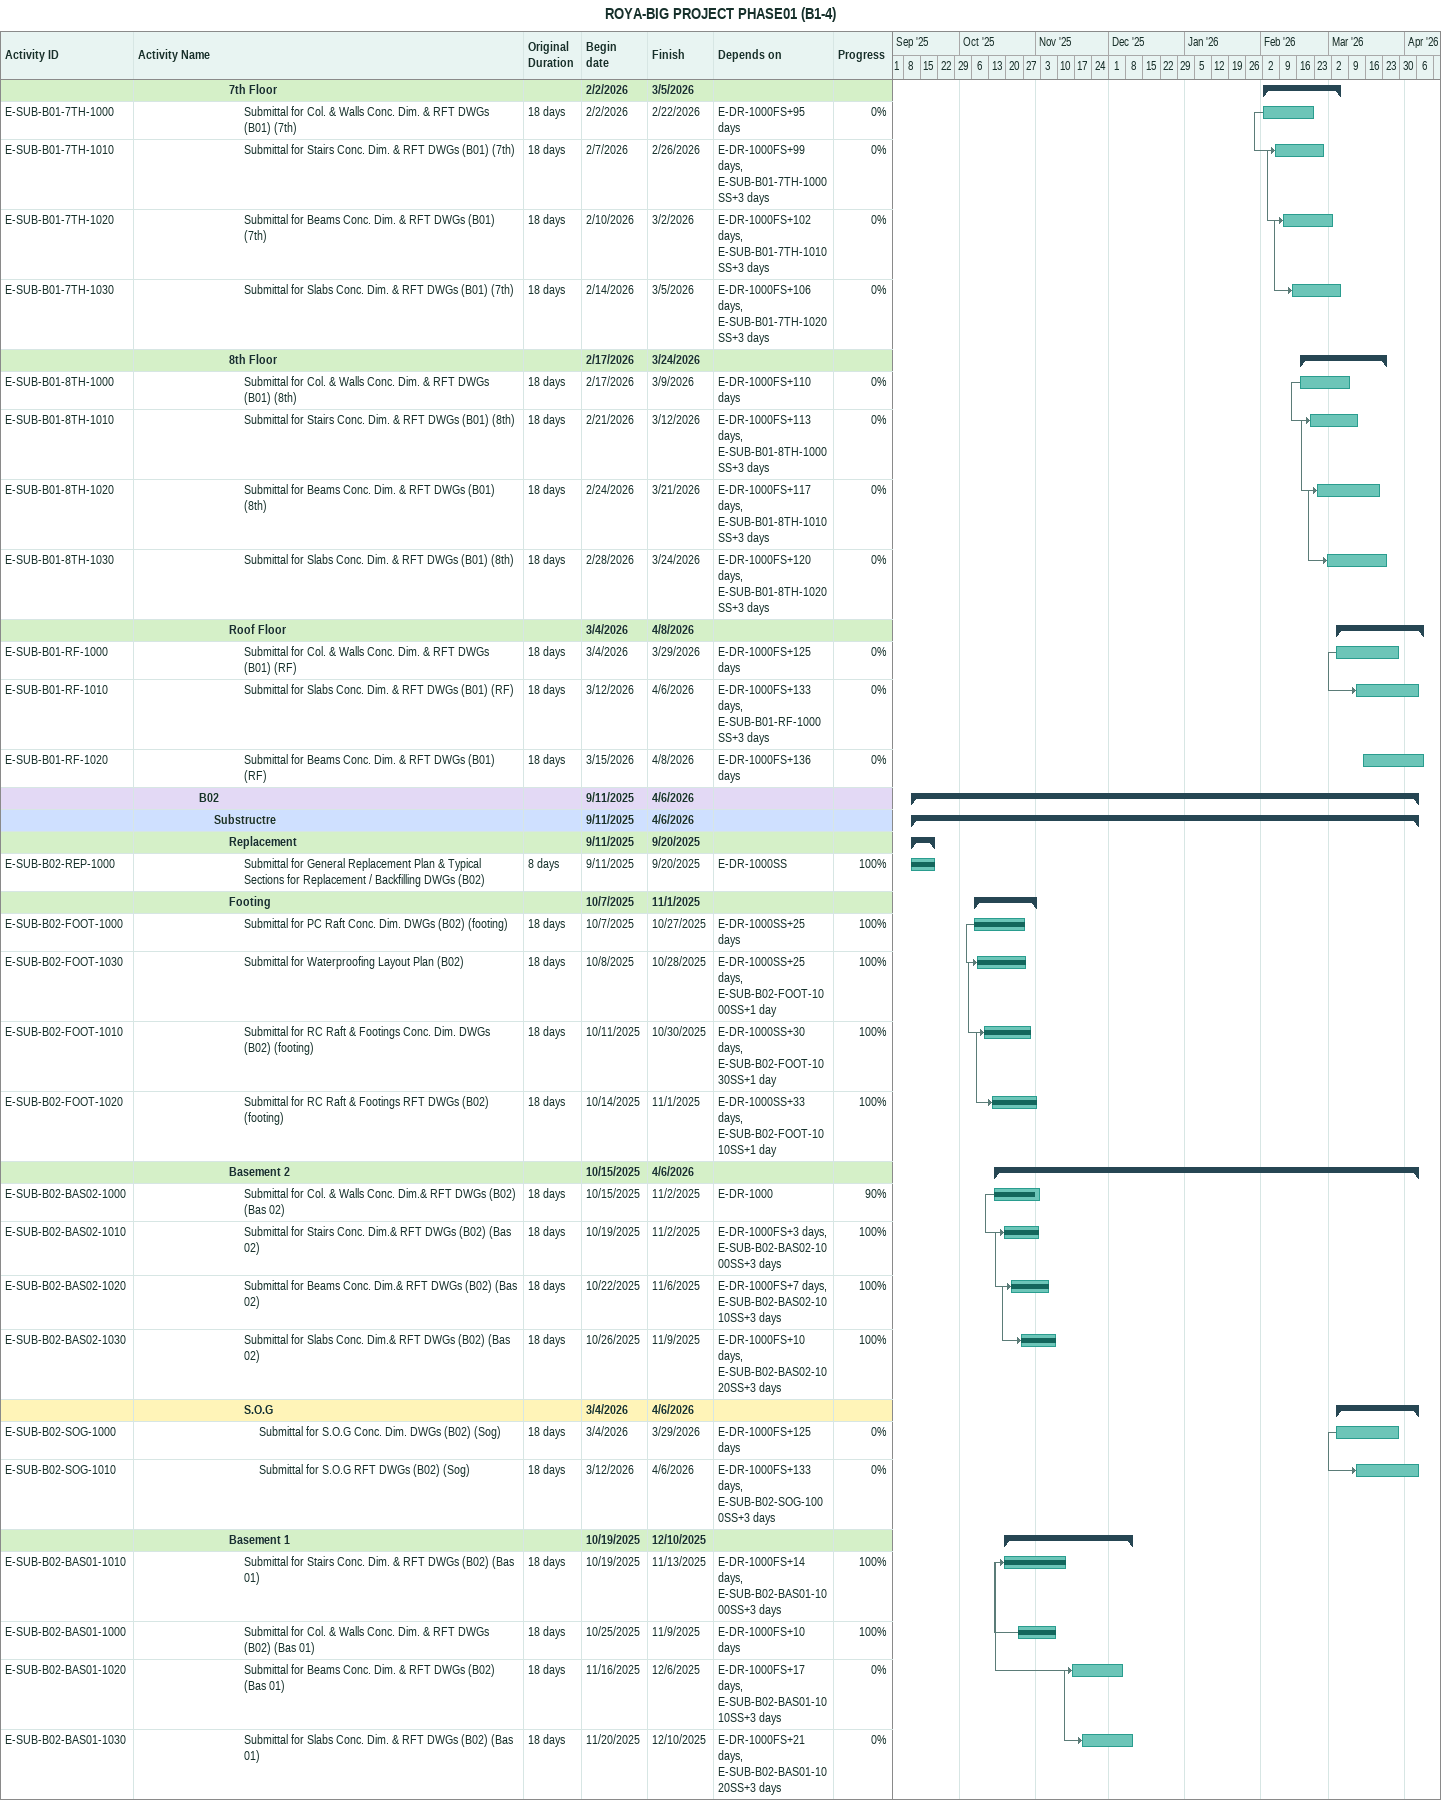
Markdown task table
ROYA-BIG PROJECT PHASE01 (B1-4)

| ID | Level | Task | Original duration | Start | Finish | Predecessors | % complete |
|---|---|---|---|---|---|---|---|
|  | 7 | **7th Floor** |  | 2026-02-02 | 2026-03-05 |  |  |
| E-SUB-B01-7TH-1000 | 8 | Submittal for Col. & Walls Conc. Dim. & RFT DWGs (B01) (7th) | 18d | 2026-02-02 | 2026-02-22 | E-DR-1000FS+95d | 0 |
| E-SUB-B01-7TH-1010 | 8 | Submittal for Stairs Conc. Dim. & RFT DWGs (B01) (7th) | 18d | 2026-02-07 | 2026-02-26 | E-DR-1000FS+99d, E-SUB-B01-7TH-1000SS+3d | 0 |
| E-SUB-B01-7TH-1020 | 8 | Submittal for Beams Conc. Dim. & RFT DWGs (B01) (7th) | 18d | 2026-02-10 | 2026-03-02 | E-DR-1000FS+102d, E-SUB-B01-7TH-1010SS+3d | 0 |
| E-SUB-B01-7TH-1030 | 8 | Submittal for Slabs Conc. Dim. & RFT DWGs (B01) (7th) | 18d | 2026-02-14 | 2026-03-05 | E-DR-1000FS+106d, E-SUB-B01-7TH-1020SS+3d | 0 |
|  | 7 | **8th Floor** |  | 2026-02-17 | 2026-03-24 |  |  |
| E-SUB-B01-8TH-1000 | 8 | Submittal for Col. & Walls Conc. Dim. & RFT DWGs (B01) (8th) | 18d | 2026-02-17 | 2026-03-09 | E-DR-1000FS+110d | 0 |
| E-SUB-B01-8TH-1010 | 8 | Submittal for Stairs Conc. Dim. & RFT DWGs (B01) (8th) | 18d | 2026-02-21 | 2026-03-12 | E-DR-1000FS+113d, E-SUB-B01-8TH-1000SS+3d | 0 |
| E-SUB-B01-8TH-1020 | 8 | Submittal for Beams Conc. Dim. & RFT DWGs (B01) (8th) | 18d | 2026-02-24 | 2026-03-21 | E-DR-1000FS+117d, E-SUB-B01-8TH-1010SS+3d | 0 |
| E-SUB-B01-8TH-1030 | 8 | Submittal for Slabs Conc. Dim. & RFT DWGs (B01) (8th) | 18d | 2026-02-28 | 2026-03-24 | E-DR-1000FS+120d, E-SUB-B01-8TH-1020SS+3d | 0 |
|  | 7 | **Roof Floor** |  | 2026-03-04 | 2026-04-08 |  |  |
| E-SUB-B01-RF-1000 | 8 | Submittal for Col. & Walls Conc. Dim. & RFT DWGs (B01) (RF) | 18d | 2026-03-04 | 2026-03-29 | E-DR-1000FS+125d | 0 |
| E-SUB-B01-RF-1010 | 8 | Submittal for Slabs Conc. Dim. & RFT DWGs (B01) (RF) | 18d | 2026-03-12 | 2026-04-06 | E-DR-1000FS+133d, E-SUB-B01-RF-1000SS+3d | 0 |
| E-SUB-B01-RF-1020 | 8 | Submittal for Beams Conc. Dim. & RFT DWGs (B01) (RF) | 18d | 2026-03-15 | 2026-04-08 | E-DR-1000FS+136d | 0 |
|  | 5 | **B02** |  | 2025-09-11 | 2026-04-06 |  |  |
|  | 6 | **Substructre** |  | 2025-09-11 | 2026-04-06 |  |  |
|  | 7 | **Replacement** |  | 2025-09-11 | 2025-09-20 |  |  |
| E-SUB-B02-REP-1000 | 8 | Submittal for General Replacement Plan & Typical Sections for Replacement / Backfilling DWGs (B02) | 8d | 2025-09-11 | 2025-09-20 | E-DR-1000SS | 100 |
|  | 7 | **Footing** |  | 2025-10-07 | 2025-11-01 |  |  |
| E-SUB-B02-FOOT-1000 | 8 | Submittal for PC Raft Conc. Dim. DWGs (B02) (footing) | 18d | 2025-10-07 | 2025-10-27 | E-DR-1000SS+25d | 100 |
| E-SUB-B02-FOOT-1030 | 8 | Submittal for Waterproofing Layout Plan (B02) | 18d | 2025-10-08 | 2025-10-28 | E-DR-1000SS+25d, E-SUB-B02-FOOT-1000SS+1d | 100 |
| E-SUB-B02-FOOT-1010 | 8 | Submittal for RC Raft & Footings Conc. Dim. DWGs (B02) (footing) | 18d | 2025-10-11 | 2025-10-30 | E-DR-1000SS+30d, E-SUB-B02-FOOT-1030SS+1d | 100 |
| E-SUB-B02-FOOT-1020 | 8 | Submittal for RC Raft & Footings RFT DWGs (B02) (footing) | 18d | 2025-10-14 | 2025-11-01 | E-DR-1000SS+33d, E-SUB-B02-FOOT-1010SS+1d | 100 |
|  | 7 | **Basement 2** |  | 2025-10-15 | 2026-04-06 |  |  |
| E-SUB-B02-BAS02-1000 | 8 | Submittal for Col. & Walls Conc. Dim.& RFT DWGs (B02) (Bas 02) | 18d | 2025-10-15 | 2025-11-02 | E-DR-1000 | 90 |
| E-SUB-B02-BAS02-1010 | 8 | Submittal for Stairs Conc. Dim.& RFT DWGs (B02) (Bas 02) | 18d | 2025-10-19 | 2025-11-02 | E-DR-1000FS+3d, E-SUB-B02-BAS02-1000SS+3d | 100 |
| E-SUB-B02-BAS02-1020 | 8 | Submittal for Beams Conc. Dim.& RFT DWGs (B02) (Bas 02) | 18d | 2025-10-22 | 2025-11-06 | E-DR-1000FS+7d, E-SUB-B02-BAS02-1010SS+3d | 100 |
| E-SUB-B02-BAS02-1030 | 8 | Submittal for Slabs Conc. Dim.& RFT DWGs (B02) (Bas 02) | 18d | 2025-10-26 | 2025-11-09 | E-DR-1000FS+10d, E-SUB-B02-BAS02-1020SS+3d | 100 |
|  | 8 | **S.O.G** |  | 2026-03-04 | 2026-04-06 |  |  |
| E-SUB-B02-SOG-1000 | 9 | Submittal for S.O.G Conc. Dim. DWGs (B02) (Sog) | 18d | 2026-03-04 | 2026-03-29 | E-DR-1000FS+125d | 0 |
| E-SUB-B02-SOG-1010 | 9 | Submittal for S.O.G RFT DWGs (B02) (Sog) | 18d | 2026-03-12 | 2026-04-06 | E-DR-1000FS+133d, E-SUB-B02-SOG-1000SS+3d | 0 |
|  | 7 | **Basement 1** |  | 2025-10-19 | 2025-12-10 |  |  |
| E-SUB-B02-BAS01-1010 | 8 | Submittal for Stairs Conc. Dim. & RFT DWGs (B02) (Bas 01) | 18d | 2025-10-19 | 2025-11-13 | E-DR-1000FS+14d, E-SUB-B02-BAS01-1000SS+3d | 100 |
| E-SUB-B02-BAS01-1000 | 8 | Submittal for Col. & Walls Conc. Dim. & RFT DWGs (B02) (Bas 01) | 18d | 2025-10-25 | 2025-11-09 | E-DR-1000FS+10d | 100 |
| E-SUB-B02-BAS01-1020 | 8 | Submittal for Beams Conc. Dim. & RFT DWGs (B02) (Bas 01) | 18d | 2025-11-16 | 2025-12-06 | E-DR-1000FS+17d, E-SUB-B02-BAS01-1010SS+3d | 0 |
| E-SUB-B02-BAS01-1030 | 8 | Submittal for Slabs Conc. Dim. & RFT DWGs (B02) (Bas 01) | 18d | 2025-11-20 | 2025-12-10 | E-DR-1000FS+21d, E-SUB-B02-BAS01-1020SS+3d | 0 |
